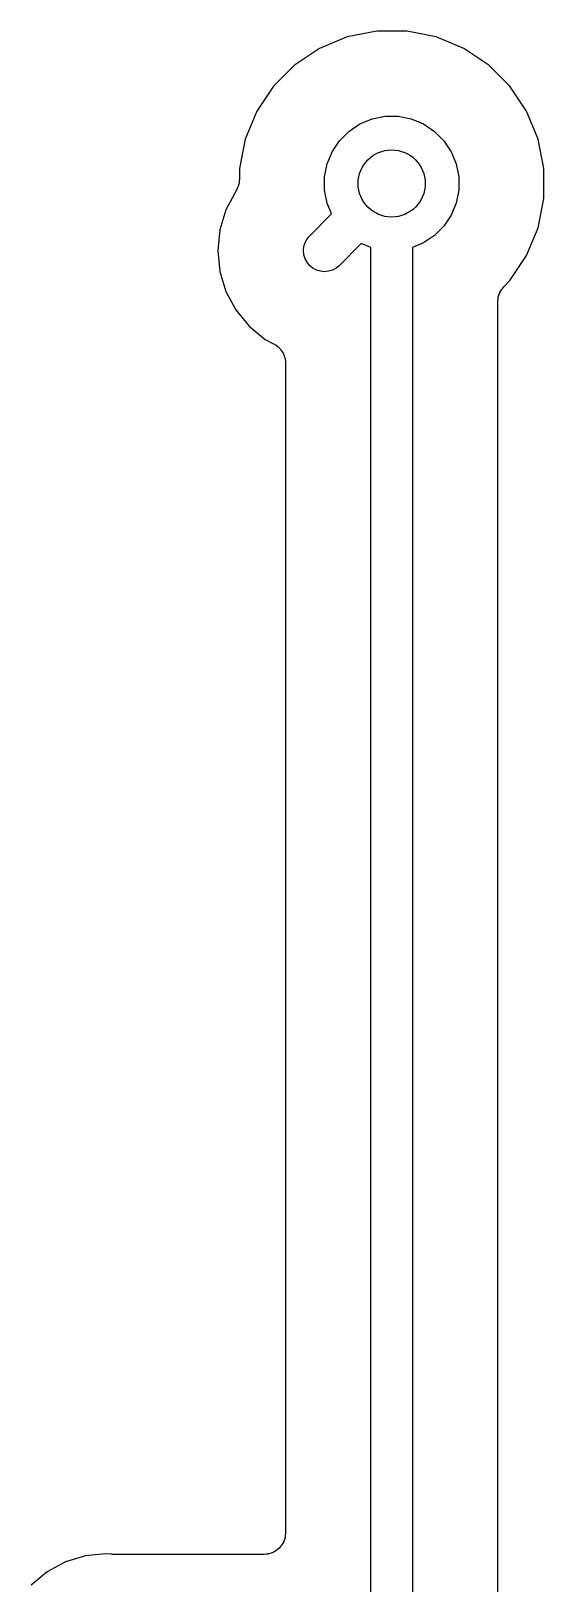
# Model space of a CAD drawing. Extents: x 4.98 to 6.83, y -5.59 to -3.87.
# Drawn here: x 6.1437 to 6.2641, y -4.923 to -4.5587 of the extents above; entities that cross this region are included whole.
import ezdxf

# ---------------------------------------------------------------- set-up
doc = ezdxf.new("R2010")
doc.units = 0
doc.header["$MEASUREMENT"] = 0
doc.layers.add('BLACK', color=7, linetype='CONTINUOUS')

msp = doc.modelspace()

# ---------------------------------------------------------------- linework, layer by layer
at = {"layer": 'BLACK', "linetype": 'CONTINUOUS'}
for p, q in [((6.22483, -4.55874), (6.21792, -4.56011)), ((6.23187, -4.55874), (6.22483, -4.55874)), ((6.23877, -4.56011), (6.23187, -4.55874)), ((6.21141, -4.56281), (6.20556, -4.56672)), ((6.21792, -4.56011), (6.21141, -4.56281)), ((6.24528, -4.56281), (6.23877, -4.56011)), ((6.25113, -4.56672), (6.24528, -4.56281)), ((6.20556, -4.56672), (6.20058, -4.5717)), ((6.25611, -4.5717), (6.25113, -4.56672)), ((6.20058, -4.5717), (6.19667, -4.57756)), ((6.26003, -4.57756), (6.25611, -4.5717)), ((6.19667, -4.57756), (6.19397, -4.58406)), ((6.26272, -4.58406), (6.26003, -4.57756)), ((6.21831, -4.58226), (6.22089, -4.58053)), ((6.22089, -4.58053), (6.22375, -4.57935)), ((6.22375, -4.57935), (6.2268, -4.57874)), ((6.2268, -4.57874), (6.2299, -4.57874)), ((6.2299, -4.57874), (6.23294, -4.57935)), ((6.23294, -4.57935), (6.23581, -4.58053)), ((6.23581, -4.58053), (6.23839, -4.58226)), ((6.19397, -4.58406), (6.1926, -4.59097)), ((6.21439, -4.58703), (6.21611, -4.58445)), ((6.21611, -4.58445), (6.21831, -4.58226)), ((6.23839, -4.58226), (6.24058, -4.58445)), ((6.24058, -4.58445), (6.2423, -4.58703)), ((6.26409, -4.59097), (6.26272, -4.58406)), ((6.2132, -4.58989), (6.21439, -4.58703)), ((6.2423, -4.58703), (6.24349, -4.58989)), ((6.1926, -4.59097), (6.1926, -4.59353)), ((6.2126, -4.59294), (6.2132, -4.58989)), ((6.24349, -4.58989), (6.24409, -4.59294)), ((6.26409, -4.59801), (6.26409, -4.59097)), ((6.19201, -4.59589), (6.18946, -4.60065)), ((6.19209, -4.59569), (6.19201, -4.59589)), ((6.19219, -4.5955), (6.19209, -4.59569)), ((6.19228, -4.59524), (6.19219, -4.5955)), ((6.19238, -4.59499), (6.19228, -4.59524)), ((6.19242, -4.59478), (6.19238, -4.59499)), ((6.19249, -4.59457), (6.19242, -4.59478)), ((6.19252, -4.5943), (6.19249, -4.59457)), ((6.19257, -4.59403), (6.19252, -4.5943)), ((6.1926, -4.5936), (6.19257, -4.59382)), ((6.19257, -4.59382), (6.19257, -4.59403)), ((6.1926, -4.59353), (6.1926, -4.5936)), ((6.2126, -4.59604), (6.2126, -4.59294)), ((6.2132, -4.59908), (6.2126, -4.59604)), ((6.24409, -4.59604), (6.24349, -4.59908)), ((6.24409, -4.59294), (6.24409, -4.59604)), ((6.21425, -4.60162), (6.2132, -4.59908)), ((6.24349, -4.59908), (6.2423, -4.60195)), ((6.26272, -4.60492), (6.26409, -4.59801)), ((6.18946, -4.60065), (6.18804, -4.60535)), ((6.20895, -4.60693), (6.21425, -4.60162)), ((6.2423, -4.60195), (6.24058, -4.60453)), ((6.18804, -4.60535), (6.18756, -4.61024)), ((6.20849, -4.60749), (6.20895, -4.60693)), ((6.23839, -4.60672), (6.23581, -4.60844)), ((6.24058, -4.60453), (6.23839, -4.60672)), ((6.26003, -4.61142), (6.26272, -4.60492)), ((6.18756, -4.61024), (6.18804, -4.61512)), ((6.20765, -4.61024), (6.20775, -4.60927)), ((6.20775, -4.6112), (6.20765, -4.61024)), ((6.20775, -4.60927), (6.20803, -4.60834)), ((6.20803, -4.60834), (6.20849, -4.60749)), ((6.22121, -4.60858), (6.21591, -4.61389)), ((6.22343, -4.6095), (6.22121, -4.60858)), ((6.22343, -4.93602), (6.22343, -4.6095)), ((6.23581, -4.60844), (6.23327, -4.6095)), ((6.23327, -4.6095), (6.23327, -4.9407)), ((6.20803, -4.61213), (6.20775, -4.6112)), ((6.20849, -4.61298), (6.20803, -4.61213)), ((6.2091, -4.61373), (6.20849, -4.61298)), ((6.20985, -4.61435), (6.2091, -4.61373)), ((6.21071, -4.6148), (6.20985, -4.61435)), ((6.21535, -4.61435), (6.21449, -4.6148)), ((6.21591, -4.61389), (6.21535, -4.61435)), ((6.25611, -4.61728), (6.26003, -4.61142)), ((6.18804, -4.61512), (6.18946, -4.61982)), ((6.21163, -4.61509), (6.21071, -4.6148)), ((6.2126, -4.61518), (6.21163, -4.61509)), ((6.21356, -4.61509), (6.2126, -4.61518)), ((6.21449, -4.6148), (6.21356, -4.61509)), ((6.25473, -4.61866), (6.25611, -4.61728)), ((6.18946, -4.61982), (6.19178, -4.62415)), ((6.25327, -4.62212), (6.25332, -4.62166)), ((6.25332, -4.62166), (6.25337, -4.62121)), ((6.25337, -4.62118), (6.25338, -4.62115)), ((6.25337, -4.62121), (6.25337, -4.62118)), ((6.25338, -4.62115), (6.25352, -4.62071)), ((6.25352, -4.62071), (6.25365, -4.62027)), ((6.25365, -4.62027), (6.25366, -4.62025)), ((6.25366, -4.62025), (6.25367, -4.62022)), ((6.25367, -4.62022), (6.2539, -4.61982)), ((6.2539, -4.61982), (6.25411, -4.61941)), ((6.25411, -4.61941), (6.25413, -4.61939)), ((6.25413, -4.61939), (6.25414, -4.61937)), ((6.25414, -4.61937), (6.25444, -4.61901)), ((6.25444, -4.61901), (6.25473, -4.61866)), ((6.19178, -4.62415), (6.19489, -4.62794)), ((6.25327, -4.62218), (6.25327, -4.62212)), ((6.25327, -4.62219), (6.25327, -4.62218)), ((6.25327, -4.62218), (6.25327, -4.62218)), ((6.25327, -4.62218), (6.25327, -4.62218)), ((6.25327, -4.9315), (6.25327, -4.62219)), ((6.19489, -4.62794), (6.19869, -4.63106)), ((6.19869, -4.63106), (6.20078, -4.63218)), ((6.20078, -4.63218), (6.20084, -4.63221)), ((6.20084, -4.63221), (6.20103, -4.63234)), ((6.20103, -4.63234), (6.20122, -4.63244)), ((6.20122, -4.63244), (6.20143, -4.63261)), ((6.20143, -4.63261), (6.20165, -4.63276)), ((6.20165, -4.63276), (6.2018, -4.63292)), ((6.2018, -4.63292), (6.20197, -4.63306)), ((6.20197, -4.63306), (6.20214, -4.63327)), ((6.20214, -4.63327), (6.20233, -4.63346)), ((6.20233, -4.63346), (6.20245, -4.63365)), ((6.20245, -4.63365), (6.20259, -4.63382)), ((6.20259, -4.63382), (6.20272, -4.63406)), ((6.20272, -4.63406), (6.20286, -4.63428)), ((6.20286, -4.63428), (6.20294, -4.63449)), ((6.20294, -4.63449), (6.20305, -4.63468)), ((6.20305, -4.63468), (6.20313, -4.63494)), ((6.20313, -4.63494), (6.20322, -4.63519)), ((6.20322, -4.63519), (6.20327, -4.6354)), ((6.20327, -4.6354), (6.20333, -4.63562)), ((6.20333, -4.63562), (6.20336, -4.63588)), ((6.20336, -4.63588), (6.20341, -4.63615)), ((6.20341, -4.63615), (6.2034, -4.63637)), ((6.2034, -4.63637), (6.20343, -4.63659)), ((6.20343, -4.63659), (6.20343, -4.91102)), ((6.20302, -4.91299), (6.2028, -4.9134)), ((6.20303, -4.91298), (6.20302, -4.91299)), ((6.20317, -4.91251), (6.20303, -4.91296)), ((6.20303, -4.91296), (6.20303, -4.91298)), ((6.20332, -4.91206), (6.20317, -4.91251)), ((6.20337, -4.91156), (6.20332, -4.91203)), ((6.20332, -4.91203), (6.20332, -4.91205)), ((6.20332, -4.91205), (6.20332, -4.91206)), ((6.20342, -4.91109), (6.20337, -4.91156)), ((6.20343, -4.91106), (6.20342, -4.91109)), ((6.20343, -4.91102), (6.20343, -4.91106)), ((6.20343, -4.91106), (6.20343, -4.91106)), ((6.20343, -4.91106), (6.20343, -4.91106)), ((6.15653, -4.91638), (6.15183, -4.91781)), ((6.16044, -4.916), (6.15653, -4.91638)), ((6.16142, -4.9159), (6.16044, -4.916)), ((6.1624, -4.916), (6.16142, -4.9159)), ((6.16261, -4.916), (6.1624, -4.916)), ((6.16282, -4.91602), (6.16261, -4.916)), ((6.16289, -4.91602), (6.16282, -4.91602)), ((6.19843, -4.91602), (6.16289, -4.91602)), ((6.19889, -4.91598), (6.19843, -4.91602)), ((6.19936, -4.91594), (6.19889, -4.91598)), ((6.19938, -4.91593), (6.19936, -4.91594)), ((6.1994, -4.91593), (6.19938, -4.91593)), ((6.19985, -4.91579), (6.1994, -4.91593)), ((6.2003, -4.91566), (6.19985, -4.91579)), ((6.20031, -4.91565), (6.2003, -4.91566)), ((6.20033, -4.91565), (6.20031, -4.91565)), ((6.20075, -4.91543), (6.20033, -4.91565)), ((6.20116, -4.91521), (6.20075, -4.91543)), ((6.20118, -4.9152), (6.20116, -4.91521)), ((6.20119, -4.91519), (6.20118, -4.9152)), ((6.20156, -4.91489), (6.20119, -4.91519)), ((6.20192, -4.9146), (6.20156, -4.91489)), ((6.20193, -4.91458), (6.20192, -4.9146)), ((6.20195, -4.91457), (6.20193, -4.91458)), ((6.20225, -4.91421), (6.20195, -4.91457)), ((6.20255, -4.91385), (6.20225, -4.91421)), ((6.20256, -4.91383), (6.20255, -4.91385)), ((6.20257, -4.91382), (6.20256, -4.91383)), ((6.2028, -4.9134), (6.20257, -4.91382)), ((6.1475, -4.92012), (6.14371, -4.92324)), ((6.15183, -4.91781), (6.1475, -4.92012))]:
    msp.add_line(p, q, dxfattribs=at)
at = {"layer": 'BLACK'}
msp.add_circle((6.22835, -4.59449), 0.00787, dxfattribs=at)

doc.saveas('drawing.dxf')
